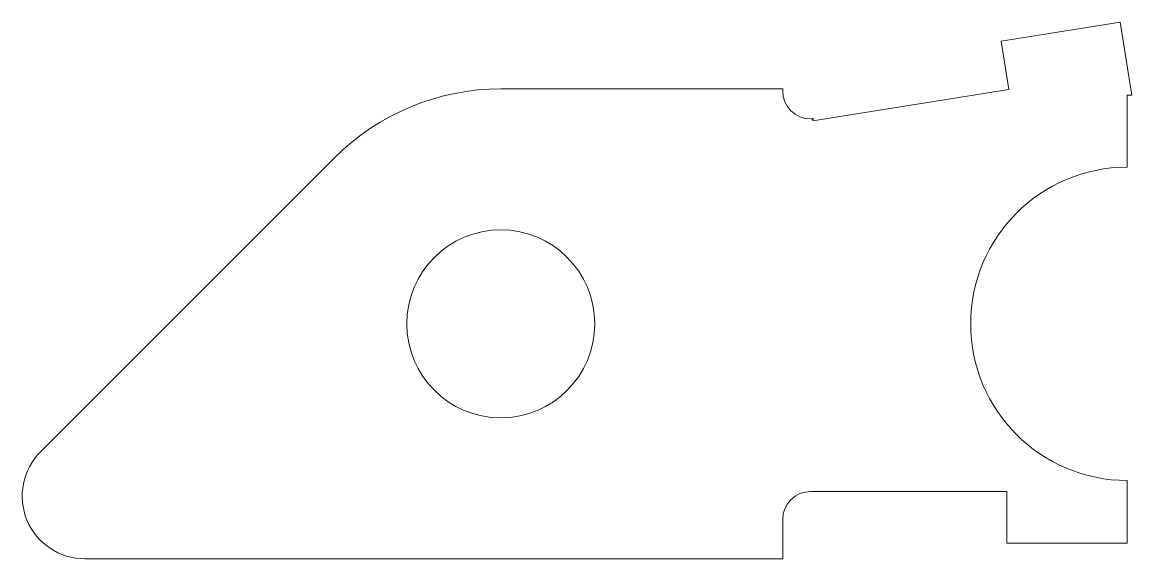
# Model space of a CAD drawing. Header units: millimetres. Extents: x 1.3 to 72.1, y 5.5 to 39.7.
import ezdxf

# ---------------------------------------------------------------- set-up
doc = ezdxf.new("R2010")
doc.units = ezdxf.units.MM

msp = doc.modelspace()

# ---------------------------------------------------------------- linework, layer by layer
at = {"color": 7, "linetype": 'Continuous', "lineweight": 15}
for p, q in [((63.777, 38.496), (71.381, 39.71)), ((71.381, 39.71), (72.117, 35.058)), ((64.263, 35.419), (63.777, 38.496)), ((49.83, 35.456), (31.83, 35.456)), ((49.83, 35.335), (49.83, 35.456)), ((64.263, 35.419), (51.747, 33.42)), ((72.117, 35.058), (71.83, 35.058)), ((71.83, 30.456), (71.83, 35.058)), ((51.83, 33.535), (51.63, 33.535)), ((51.83, 33.535), (51.734, 33.502)), ((51.747, 33.42), (51.734, 33.502)), ((21.224, 31.063), (2.445, 12.285)), ((71.83, 6.456), (71.83, 10.456)), ((51.63, 9.756), (64.13, 9.756)), ((64.13, 9.756), (64.13, 6.456)), ((49.83, 5.456), (49.83, 7.956)), ((64.13, 6.456), (71.83, 6.456)), ((5.274, 5.456), (49.83, 5.456))]:
    msp.add_line(p, q, dxfattribs=at)
msp.add_circle((31.83, 20.456), 6, dxfattribs=at)
for centre, radius, start, end in [((31.83, 20.456), 15, 90, 135), ((51.63, 35.335), 1.8, 180, 270), ((71.83, 20.456), 10, 90, 270), ((5.274, 9.456), 4, 135, 270), ((51.63, 7.956), 1.8, 90, 180)]:
    msp.add_arc(centre, radius, start, end, dxfattribs=at)

doc.saveas('drawing.dxf')
